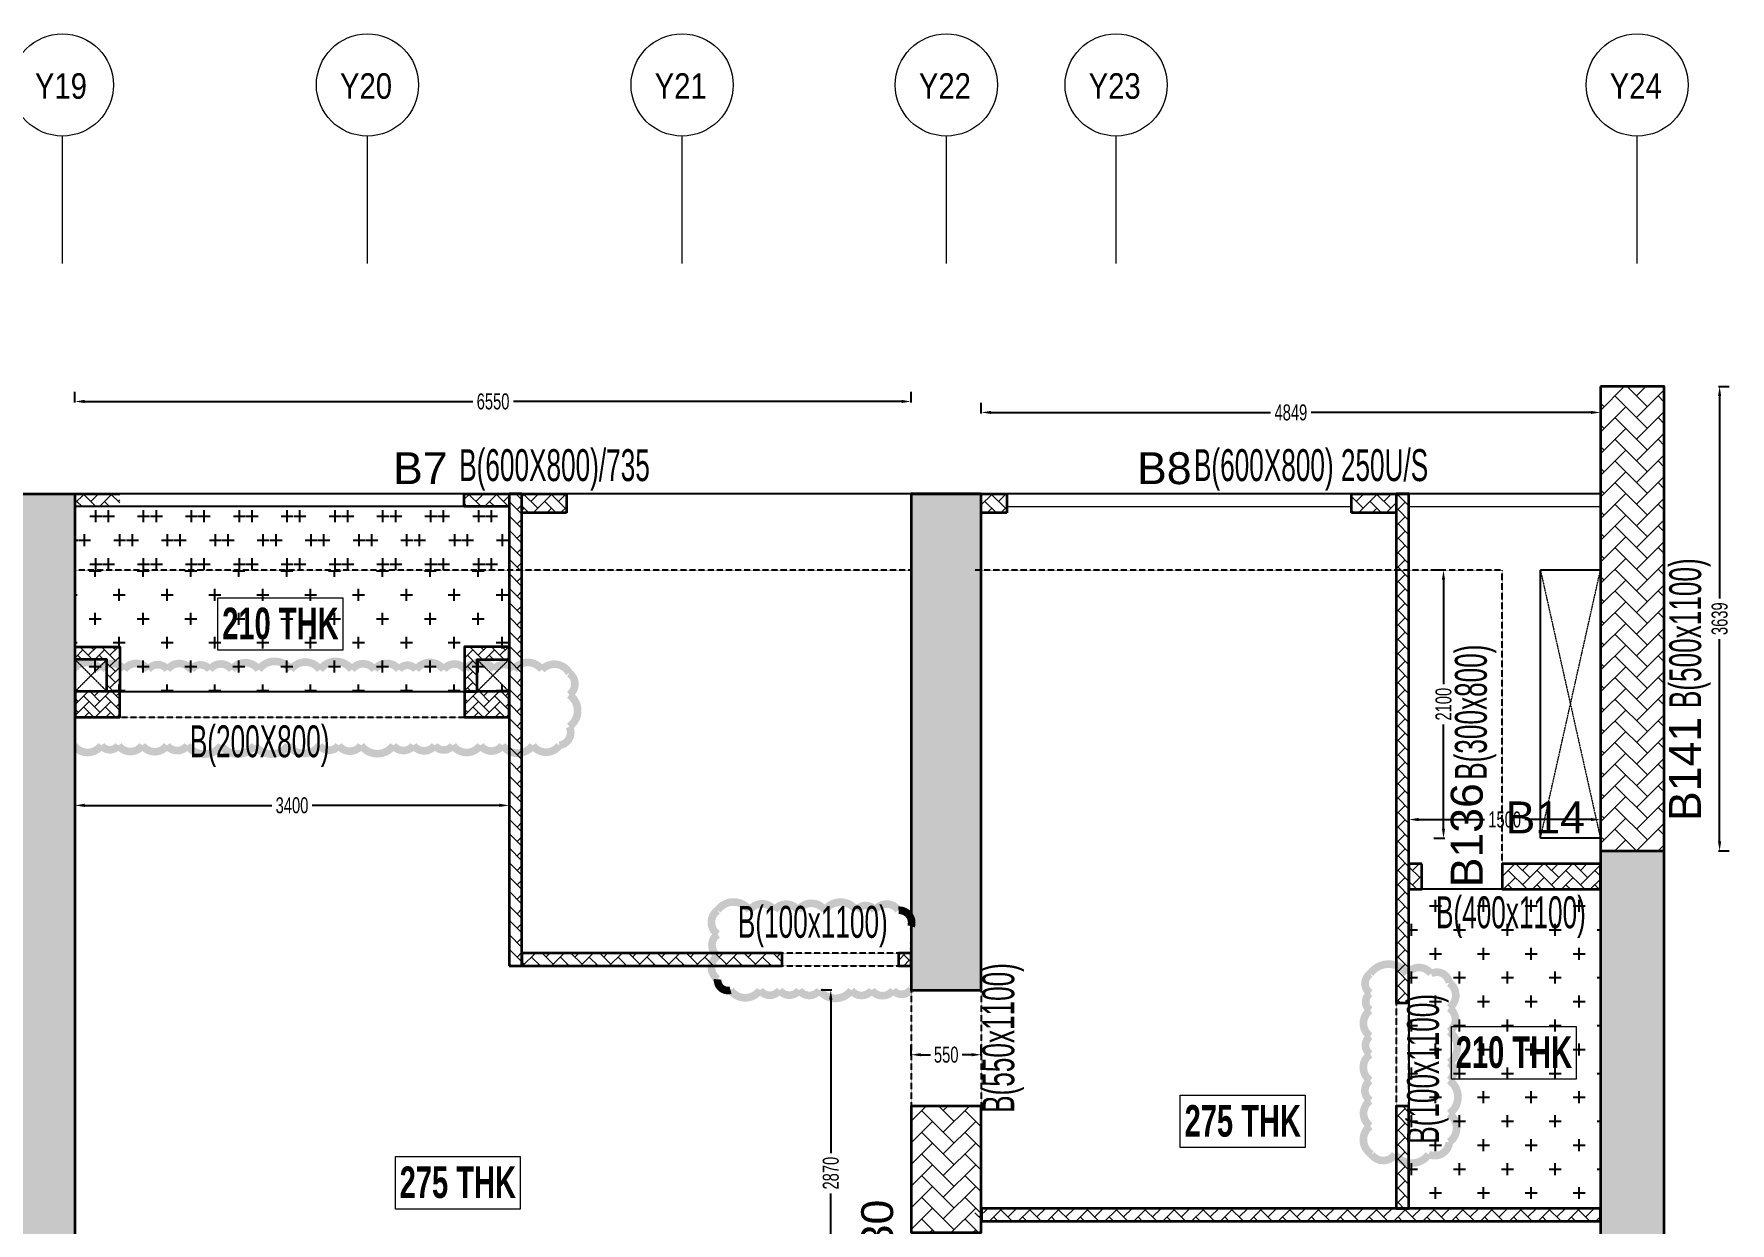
# Model space of a CAD drawing. Header units: millimetres. Extents: x 2116 to 61891, y 4333 to 33436.
# Drawn here: x 47020 to 60308, y 24117 to 33436 of the extents above; entities that cross this region are included whole.
import ezdxf
from ezdxf.enums import TextEntityAlignment as Align

# ---------------------------------------------------------------- set-up
doc = ezdxf.new("R2010")
doc.units = ezdxf.units.MM
doc.linetypes.add('Grid Line', pattern=[2222.5, 1270, -317.5, 317.5, -317.5])
doc.linetypes.add('HIDDEN', pattern=[0.375, 0.25, -0.125])
doc.layers.get('Defpoints').update_dxf_attribs({"color": 1, "lineweight": 0})
for name, color, linetype, lineweight in [('A-FLOR-IDEN', 11, 'Continuous', 9), ('A-GRIDS', 8, 'Continuous', 9), ('A-HIDD-ABVE', 8, 'HIDDEN', 20), ('S-BEAM-IDEN', 2, 'Continuous', 9), ('S-COL HATCH', 9, 'Continuous', 0), ('S-COLS', 5, 'Continuous', 35), ('S-GRIDS', 8, 'Continuous', 9), ('S-WALL', 4, 'Continuous', 18)]:
    doc.layers.add(name, color=color, linetype=linetype, lineweight=lineweight)
for name, color, linetype in [('Beam Nos', 7, 'Continuous'), ('changes', 7, 'Continuous'), ('CUTOUT', 4, 'Continuous'), ('S-BEAM', 7, 'Continuous'), ('SUNK SLAB', 8, 'Continuous')]:
    doc.layers.add(name, color=color, linetype=linetype)
doc.styles.add('Arial Narrow', font='ARIALN.TTF', dxfattribs={"height": 300})
doc.styles.add('SC-BBS1', font='SansSerif')
doc.styles.add('SOBHA', font='swisscl.ttf', dxfattribs={"width": 0.9})
doc.styles.add('Swis721 LtCn BT', font='swisscl.ttf', dxfattribs={"width": 0.9, "height": 233.355162})
doc.styles.add('Swis721 LtCn BT_B', font='', dxfattribs={"width": 0.9, "height": 246.918336})
doc.styles.get('Swis721 LtCn BT_B').set_extended_font_data('Swis721 LtCn BT', bold=True)
doc.dimstyles.new('S-DIM50', dxfattribs={"dimscale": 50, "dimtxt": 2.5, "dimasz": 1.5, "dimexe": 1.5, "dimexo": 1, "dimgap": 0.5, "dimtad": 0, "dimdec": 0, "dimzin": 0, "dimdsep": 46, "dimtxsty": 'SOBHA', "dimcen": 0.09, "dimclrd": 256, "dimclre": 256, "dimclrt": 6, "dimadec": 5, "dimazin": 0, "dimtfac": 1, "dimtdec": 0, "dimtofl": 0, "dimtmove": 0, "dimatfit": 3, "dimfxl": 0.18, "dimtolj": 1, "dimtzin": 0, "dimlwd": -1, "dimlwe": -1, "dimarcsym": 0})
pattern_1 = [(45, (-31090211.604, 20641732.886), (0, 84.85281374), [180, -60]), (135, (-31090169.18, 20641775.31), (7e-15, 84.85281374), [180, -60])]
pattern_2 = [(45, (-31795021.83, 20722934.52), (0, 113.13708499), [240, -80]), (135, (-31794965.26, 20722991.09), (9e-15, 113.13708499), [240, -80])]
pattern_3 = [(45, (-31802317.5, 20729084.55), (0, 169.7056275), [360, -120]), (135, (-31802232.65, 20729169.4), (1e-14, 169.7056275), [360, -120])]
pattern_4 = [(45, (-15037.47, -17858.63), (0, 107.76307), [228.6, -76.2]), (135, (-14983.584, -17804.75), (7e-15, 107.76307), [228.6, -76.2])]
pattern_5 = [(0, (-31361983.94, 21111165.14), (187.5, 187.5), [93.75, -281.25]), (90, (-31361937.07, 21111118.27), (-187.5, 187.5), [93.75, -281.25])]

# ---------------------------------------------------------------- blocks, each defined once
blk = doc.blocks.new('A$Ca6b6972b')
at = {"layer": 'S-COL HATCH'}
h = blk.add_hatch(dxfattribs=at)
h.set_pattern_fill('AR-HBONE', color=256, scale=15)
h.set_pattern_definition(pattern_1)
edge = h.paths.add_edge_path()
edge.add_line((10779, 22426), (11129, 22426))
edge.add_line((11129, 22426), (11129, 22076))
edge.add_line((11129, 22076), (11029, 22076))
edge.add_line((11029, 22076), (11029, 22326))
edge.add_line((11029, 22326), (10779, 22326))
edge.add_line((10779, 22326), (10779, 22426))
h = blk.add_hatch(dxfattribs=at)
h.set_pattern_fill('AR-HBONE', color=256, scale=15)
h.set_pattern_definition(pattern_1)
edge = h.paths.add_edge_path()
edge.add_line((14179, 22426), (13829, 22426))
edge.add_line((13829, 22426), (13829, 22076))
edge.add_line((13829, 22076), (13929, 22076))
edge.add_line((13929, 22076), (13929, 22326))
edge.add_line((13929, 22326), (14179, 22326))
edge.add_line((14179, 22326), (14179, 22426))
h = blk.add_hatch(dxfattribs=at)
h.set_pattern_fill('AR-HBONE', color=256, scale=15)
h.set_pattern_definition([(45, (-31346340.994, 20824102.645), (0, 84.85281374), [180, -60]), (135, (-31346298.57, 20824145.07), (7e-15, 84.85281374), [180, -60])])
h.paths.add_polyline_path([(10779, 22076), (10779, 21876), (11129, 21876), (11129, 22076)])
h = blk.add_hatch(dxfattribs=at)
h.set_pattern_fill('AR-HBONE', color=256, scale=15)
h.set_pattern_definition([(45, (-31343291.04, 20824102.645), (0, 84.85281374), [180, -60]), (135, (-31343248.616, 20824145.07), (7e-15, 84.85281374), [180, -60])])
h.paths.add_polyline_path([(13829, 22076), (13829, 21876), (14179, 21876), (14179, 22076)])
at = {"layer": 'S-COLS'}
for points in [[(10779, 22426), (11129, 22426), (11129, 22076), (11029, 22076), (11029, 22326), (10779, 22326), (10779, 22426)], [(14179, 22426), (13829, 22426), (13829, 22076), (13929, 22076), (13929, 22326), (14179, 22326), (14179, 22426)]]:
    blk.add_lwpolyline(points, dxfattribs=at)
at = {"layer": 'S-COLS', "elevation": 0}
for points in [[(10779, 22076), (11129, 22076), (11129, 21876), (10779, 21876)], [(13829, 22076), (14179, 22076), (14179, 21876), (13829, 21876)]]:
    blk.add_lwpolyline(points, close=True, dxfattribs=at)
blk = doc.blocks.new('A$C9134d95b')
at = {"layer": 'S-COL HATCH'}
h = blk.add_hatch(dxfattribs=at)
h.set_pattern_fill('AR-HBONE', color=256, scale=20)
h.set_pattern_definition(pattern_2)
h.paths.add_polyline_path([(43550, 10050), (43650, 10050), (43650, 6350), (43550, 6350)])
h = blk.add_hatch(dxfattribs=at)
h.set_pattern_fill('AR-HBONE', color=256, scale=20)
h.set_pattern_definition(pattern_2)
h.paths.add_polyline_path([(50500, 10050), (50600, 10050), (50600, 6060), (50500, 6060)])
h = blk.add_hatch(dxfattribs=at)
h.set_pattern_fill('AR-HBONE', color=256, scale=20)
h.set_pattern_definition(pattern_2)
h.paths.add_polyline_path([(50700, 7150), (50700, 6950), (50600, 6950), (50600, 7150)])
h = blk.add_hatch(dxfattribs=at)
h.set_pattern_fill('AR-HBONE', color=256, scale=20)
h.set_pattern_definition([(45, (-31796421.86, 20722934.54), (0, 113.13708499), [240, -80]), (135, (-31796365.29, 20722991.11), (9e-15, 113.13708499), [240, -80])])
h.paths.add_polyline_path([(52100, 6950), (52100, 7150), (51330, 7150), (51330, 6950)])
h = blk.add_hatch(dxfattribs=at)
h.set_pattern_fill('AR-HBONE', color=256, scale=20)
h.set_pattern_definition(pattern_2)
h.paths.add_polyline_path([(43650, 6450), (45690, 6450), (45690, 6350), (43650, 6350)])
h = blk.add_hatch(dxfattribs=at)
h.set_pattern_fill('AR-HBONE', color=256, scale=15)
h.set_pattern_definition([(45, (-31354688.235, 21105015.145), (0, 84.85281374), [180, -60]), (135, (-31354645.81, 21105057.57), (7e-15, 84.85281374), [180, -60])])
h.paths.add_polyline_path([(46600, 6450), (46700, 6450), (46700, 6350), (46600, 6350)])
h = blk.add_hatch(dxfattribs=at)
h.set_pattern_fill('AR-HBONE', color=256, scale=20)
h.set_pattern_definition(pattern_2)
h.paths.add_polyline_path([(50500, 5250), (50600, 5250), (50600, 4450), (50500, 4450)])
h = blk.add_hatch(dxfattribs=at)
h.set_pattern_fill('AR-HBONE', color=256, scale=20)
h.set_pattern_definition(pattern_2)
h.paths.add_polyline_path([(47200, 4450), (52100, 4450), (52100, 4350), (47200, 4350)])
at = {"layer": 'S-COLS', "elevation": 0}
for points in [[(43550, 6350), (43650, 6350), (43650, 10050), (43550, 10050)], [(50600, 10050), (50500, 10050), (50500, 6060), (50600, 6060)], [(52100, 7150), (51330, 7150), (51330, 6950), (52100, 6950)], [(45690, 6450), (43650, 6450), (43650, 6350), (45690, 6350)], [(46700, 6450), (46600, 6450), (46600, 6350), (46700, 6350)], [(50600, 5250), (50500, 5250), (50500, 4450), (50600, 4450)], [(52100, 4450), (47250, 4450), (47250, 4350), (52100, 4350)]]:
    blk.add_lwpolyline(points, close=True, dxfattribs=at)
at = {"layer": 'S-COLS'}
blk.add_lwpolyline([(50700, 7150), (50600, 7150), (50600, 6950), (50700, 6950)], close=True, dxfattribs=at)
at = {"layer": 'changes', "xscale": -1}
blk.add_blockref('A$Ca6b6972b', (54329, -13576, 0), dxfattribs=at)
blk = doc.blocks.new('A$Cbe320e20')
at = {"layer": 'S-COL HATCH'}
h = blk.add_hatch(dxfattribs=at)
h.set_pattern_fill('AR-HBONE', color=256, scale=30)
h.set_pattern_definition(pattern_3)
h.paths.add_polyline_path([(45304, 17040), (44804, 17040), (44804, 13401), (45304, 13401)])
at = {"layer": 'S-COL HATCH', "transparency": 33554687}
h = blk.add_hatch(color=256, dxfattribs=at)
h.dxf.hatch_style = 1
h.paths.add_polyline_path([(32854, 16200), (32354, 16200), (32354, 6500), (32854, 6500)])
h = blk.add_hatch(color=256, dxfattribs=at)
h.dxf.hatch_style = 1
h.paths.add_polyline_path([(39404, 12310), (39954, 12310), (39954, 16200), (39404, 16200)])
h = blk.add_hatch(color=256, dxfattribs=at)
h.dxf.hatch_style = 1
h.paths.add_polyline_path([(44804, 13401), (45304, 13401), (45304, 9451), (44804, 9451)])
at = {"layer": 'S-COL HATCH'}
h = blk.add_hatch(dxfattribs=at)
h.set_pattern_fill('AR-HBONE', color=256, scale=30)
h.set_pattern_definition(pattern_3)
h.paths.add_polyline_path([(39404, 10410), (39954, 10410), (39954, 11400), (39404, 11400)])
at = {"layer": 'S-WALL'}
h = blk.add_hatch(dxfattribs=at)
h.set_pattern_fill('FP_1', color=1, style=0, pattern_type=2)
h.set_pattern_definition(pattern_4)
h.paths.add_polyline_path([(32854, 16100), (32854, 16200), (33204, 16200), (33204, 16100)])
h = blk.add_hatch(dxfattribs=at)
h.set_pattern_fill('FP_1', color=1, style=0, pattern_type=2)
h.set_pattern_definition(pattern_4)
h.paths.add_polyline_path([(32854, 16100), (32854, 16200), (33204, 16200), (33204, 16100)])
h = blk.add_hatch(dxfattribs=at)
h.set_pattern_fill('FP_1', color=1, style=0, pattern_type=2)
h.set_pattern_definition(pattern_4)
h.paths.add_polyline_path([(35904, 16100), (35904, 16200), (36254, 16200), (36254, 16100)])
h = blk.add_hatch(dxfattribs=at)
h.set_pattern_fill('FP_1', color=1, style=0, pattern_type=2)
h.set_pattern_definition(pattern_4)
h.paths.add_polyline_path([(35904, 16100), (35904, 16200), (36254, 16200), (36254, 16100)])
h = blk.add_hatch(dxfattribs=at)
h.set_pattern_fill('FP_1', color=1, style=0, pattern_type=2)
h.set_pattern_definition(pattern_4)
h.paths.add_polyline_path([(36354, 16050), (36354, 16200), (36704, 16200), (36704, 16050)])
h = blk.add_hatch(dxfattribs=at)
h.set_pattern_fill('FP_1', color=1, style=0, pattern_type=2)
h.set_pattern_definition(pattern_4)
h.paths.add_polyline_path([(36354, 16050), (36354, 16200), (36704, 16200), (36704, 16050)])
h = blk.add_hatch(dxfattribs=at)
h.set_pattern_fill('FP_1', color=1, style=0, pattern_type=2)
h.set_pattern_definition(pattern_4)
h.paths.add_polyline_path([(39954, 16050), (39954, 16200), (40154, 16200), (40154, 16050)])
h = blk.add_hatch(dxfattribs=at)
h.set_pattern_fill('FP_1', color=1, style=0, pattern_type=2)
h.set_pattern_definition(pattern_4)
h.paths.add_polyline_path([(39954, 16050), (39954, 16200), (40154, 16200), (40154, 16050)])
h = blk.add_hatch(dxfattribs=at)
h.set_pattern_fill('FP_1', color=1, style=0, pattern_type=2)
h.set_pattern_definition(pattern_4)
h.paths.add_polyline_path([(43204, 16050), (42854, 16050), (42854, 16200), (43204, 16200)])
h = blk.add_hatch(dxfattribs=at)
h.set_pattern_fill('FP_1', color=1, style=0, pattern_type=2)
h.set_pattern_definition(pattern_4)
h.paths.add_polyline_path([(43204, 16050), (42854, 16050), (42854, 16200), (43204, 16200)])
at = {"layer": 'S-COLS'}
for p, q in [((44804, 17040), (44804, 17040)), ((44804, 13401), (45304, 13401))]:
    blk.add_line(p, q, dxfattribs=at)
for points in [[(44804, 17040), (44804, 9451), (45304, 9451), (45304, 17040)], [(39954, 16200), (39404, 16200), (39404, 12310), (39954, 12310)], [(39954, 11400), (39404, 11400), (39404, 10410), (39954, 10410)]]:
    blk.add_lwpolyline(points, close=True, dxfattribs=at)
at = {"layer": 'S-COLS', "elevation": 0}
blk.add_lwpolyline([(32854, 6500), (32354, 6500), (32354, 16200), (32854, 16200)], close=True, dxfattribs=at)
at = {"layer": 'S-WALL', "lineweight": 35}
for p, q in [((32354, 16200), (33204, 16200)), ((35904, 16200), (36704, 16200)), ((39404, 16200), (40154, 16200))]:
    blk.add_line(p, q, dxfattribs=at)
at = {"layer": 'S-WALL', "color": 7}
for p, q in [((32854, 16100), (35904, 16100)), ((35904, 16200), (33204, 16200)), ((42854, 16200), (40154, 16200)), ((40154, 16100), (42854, 16100)), ((44804, 16200), (43304, 16200)), ((43304, 16100), (44804, 16100))]:
    blk.add_line(p, q, dxfattribs=at)
at = {"layer": 'S-WALL', "color": 5, "lineweight": 35}
for p, q in [((35904, 16100), (35904, 16200)), ((36254, 16100), (35904, 16100)), ((36704, 16200), (36704, 16050)), ((40154, 16200), (40154, 16050)), ((42854, 16050), (42854, 16200)), ((42854, 16200), (43304, 16200)), ((36704, 16050), (36354, 16050)), ((40154, 16050), (39954, 16050)), ((43204, 16050), (42854, 16050))]:
    blk.add_line(p, q, dxfattribs=at)
blk = doc.blocks.new('A$C38189ab3')
at = {"layer": 'SUNK SLAB'}
h = blk.add_hatch(dxfattribs=at)
h.set_pattern_fill('CROSS', color=8, scale=750, style=0)
h.set_pattern_definition([(0, (-31802317.5, 20677155.52), (187.5, 187.5), [93.75, -281.25]), (90, (-31802270.62, 20677108.64), (-187.5, 187.5), [93.75, -281.25])])
h.paths.add_polyline_path([(36254, 15600), (36254, 16100), (32854, 16100), (32854, 15600)])
h = blk.add_hatch(dxfattribs=at)
h.set_pattern_fill('CROSS', color=8, scale=750, style=0)
h.set_pattern_definition([(0, (-31833917.52, 20677155.52), (187.5, 187.5), [93.75, -281.25]), (90, (-31833870.65, 20677108.64), (-187.5, 187.5), [93.75, -281.25])])
h.paths.add_polyline_path([(32854, 16100), (32854, 15600), (36254, 15600), (36254, 16100)])
h = blk.add_hatch(dxfattribs=at)
h.set_pattern_fill('CROSS', color=8, scale=750, style=0)
h.set_pattern_definition(pattern_5)
h.paths.add_polyline_path([(32854, 15600), (32854, 14650), (36254, 14650), (36254, 15600)])
h = blk.add_hatch(dxfattribs=at)
h.set_pattern_fill('CROSS', color=8, scale=750, style=0)
h.set_pattern_definition(pattern_5)
h.paths.add_polyline_path([(44804, 13100), (43304, 13100), (43304, 10600), (44804, 10600)])
at = {"layer": 'A-FLOR-IDEN', "color": 8, "elevation": 0, "flags": 128}
for points in [[(34952, 15385), (34952, 14974), (33974, 14974), (33974, 15385)], [(44614, 12025), (44614, 11613), (43637, 11613), (43637, 12025)]]:
    blk.add_lwpolyline(points, close=True, dxfattribs=at)
at = {"layer": 'A-FLOR-IDEN', "color": 8, "flags": 128}
for points in [[(42490, 11488), (42490, 11076), (41513, 11076), (41513, 11488)], [(36341, 11006), (36341, 10594), (35364, 10594), (35364, 11006)]]:
    blk.add_lwpolyline(points, close=True, dxfattribs=at)
at = {"layer": 'A-HIDD-ABVE', "linetype": 'HIDDEN'}
for p, q in [((44334, 15600), (44804, 13500)), ((44334, 13500), (44804, 15600)), ((33104, 14900), (32854, 14650)), ((32854, 14900), (33104, 14650)), ((36254, 14900), (36004, 14650)), ((36004, 14900), (36254, 14650))]:
    blk.add_line(p, q, dxfattribs=at)
at = {"layer": 'S-BEAM'}
for p, q in [((39404, 16200), (32854, 16200)), ((44804, 16200), (39404, 16200)), ((44804, 15600), (44334, 15600)), ((44334, 13500), (44334, 15600)), ((44804, 13500), (44334, 13500))]:
    blk.add_line(p, q, dxfattribs=at)
at = {"layer": 'S-BEAM', "linetype": 'HIDDEN'}
for p, q in [((39404, 15600), (32854, 15600)), ((44034, 15600), (39904, 15600)), ((44034, 13100), (44034, 15600)), ((33204, 14450), (35904, 14450)), ((44034, 13400), (44034, 13400)), ((39404, 12310), (39404, 11400)), ((39954, 12310), (39954, 11400))]:
    blk.add_line(p, q, dxfattribs=at)
at = {"layer": 'S-BEAM', "elevation": 0}
blk.add_lwpolyline([(36254, 16100), (32854, 16100), (32854, 14650), (36254, 14650)], close=True, dxfattribs=at)
at = {"layer": 'S-BEAM'}
blk.add_lwpolyline([(44804, 13100), (43304, 13100), (43304, 10600), (44804, 10600)], close=True, dxfattribs=at)
at = {"layer": 'S-BEAM', "linetype": 'HIDDEN'}
for points in [[(39304, 12600), (38394, 12600), (38394, 12500), (39304, 12500)], [(43304, 12210), (43204, 12210), (43204, 11400), (43304, 11400)]]:
    blk.add_lwpolyline(points, close=True, dxfattribs=at)
at = {"layer": 'A-FLOR-IDEN', "color": 1, "char_height": 246.9, "width": 1155, "attachment_point": 2, "line_spacing_factor": 0.964267, "style": 'Swis721 LtCn BT_B'}
for s, insert in [('210 THK', (34463, 15307)), ('210 THK', (44126, 11947)), ('275 THK', (42002, 11409)), ('275 THK', (35853, 10928))]:
    blk.add_mtext(s, dxfattribs=dict(at, insert=insert))
at = {"layer": 'S-BEAM-IDEN', "style": 'Swis721 LtCn BT', "width": 0.8}
for s, rotation, p in [('B(600X800)/735', 360, (35864, 16299)), ('B(600X800) 250U/S', 360, (41620, 16299)), ('B(500x1100)', 90, (45593, 14520)), ('B(300x800)', 90, (43914, 13958)), ('B(550x1100)', 90, (40212, 11348)), ('B(100x1100)', 90, (43539, 11106))]:
    blk.add_text(s, height=250, rotation=rotation, dxfattribs=at).set_placement(p)
for s, p in [('B(200X800)', (33754, 14135, 0)), ('B(400x1100)', (43516, 12795)), ('B(100x1100)', (38047, 12720))]:
    blk.add_text(s, height=250, dxfattribs=at).set_placement(p)
blk = doc.blocks.new('Grid - Type 1 Structural-6743905-11TH FLOOR LVL')
at = {"layer": 'A-GRIDS'}
blk.add_circle((0, 0), 4, dxfattribs=at)
blk = doc.blocks.new('A$Cf2260b48')
at = {"layer": 'S-GRIDS', "linetype": 'Grid Line'}
for p, q in [((32755, 18003), (32755, 19003)), ((35145, 18003), (35145, 19003)), ((37610, 18003), (37610, 19003)), ((39680, 18003), (39680, 19003)), ((41010, 18003), (41010, 19003)), ((45092, 18003), (45092, 19003))]:
    blk.add_line(p, q, dxfattribs=at)
at = {"layer": 'A-GRIDS', "xscale": 99.99999999999991, "yscale": 99.99999999999991, "zscale": 99.99999999999991}
for p in [(32755, 19403), (35145, 19403), (37610, 19403), (39680, 19403), (41010, 19403), (45092, 19403)]:
    blk.add_blockref('Grid - Type 1 Structural-6743905-11TH FLOOR LVL', p, dxfattribs=at)
at = {"layer": 'A-GRIDS', "lineweight": 18, "char_height": 200, "width": 513.08, "attachment_point": 1, "style": 'Arial Narrow'}
for s, insert in [('Y19', (32540, 19495)), ('Y20', (34930, 19495)), ('Y21', (37395, 19495)), ('Y22', (39465, 19495)), ('Y23', (40795, 19495)), ('Y24', (44877, 19495))]:
    blk.add_mtext(s, dxfattribs=dict(at, insert=insert))
blk = doc.blocks.new('*D388')
at = {"transparency": 16777216}
for p, q in [((53892, 25427), (53892, 25511)), ((53967, 25436), (54044, 25436)), ((54367, 25436), (54291, 25436)), ((54442, 25427), (54442, 25511))]:
    blk.add_line(p, q, dxfattribs=at)
for points in [[(53967, 25449), (53967, 25424), (53892, 25436)], [(54367, 25449), (54367, 25424), (54442, 25436)]]:
    blk.add_solid(points, dxfattribs=at)
at = {"layer": 'Defpoints', "color": 0, "transparency": 16777216}
for p in [(54442, 25436), (53892, 25033), (54442, 25033)]:
    blk.add_point(p, dxfattribs=at)
at = {"color": 6, "transparency": 16777216, "insert": (54167, 25436), "char_height": 125, "attachment_point": 5, "style": 'SOBHA'}
blk.add_mtext('\\A1;550', dxfattribs=at)
blk = doc.blocks.new('*D397')
at = {"transparency": 16777216}
for p, q in [((47342, 30546), (47342, 30630)), ((53892, 30546), (53892, 30630)), ((47417, 30555), (50459, 30555)), ((53817, 30555), (50776, 30555))]:
    blk.add_line(p, q, dxfattribs=at)
for points in [[(47417, 30568), (47417, 30543), (47342, 30555)], [(53817, 30568), (53817, 30543), (53892, 30555)]]:
    blk.add_solid(points, dxfattribs=at)
at = {"layer": 'Defpoints', "color": 0, "transparency": 16777216}
for p in [(47342, 30555), (47342, 29833, 0), (53892, 29833)]:
    blk.add_point(p, dxfattribs=at)
at = {"color": 6, "transparency": 16777216, "insert": (50617, 30555), "char_height": 125, "attachment_point": 5, "style": 'SOBHA'}
blk.add_mtext('\\A1;6550', dxfattribs=at)
blk = doc.blocks.new('*D274')
at = {"transparency": 16777216}
for p, q in [((54442, 30460), (54442, 30544)), ((54517, 30469), (56708, 30469)), ((59217, 30469), (57026, 30469)), ((59292, 30460), (59292, 30544))]:
    blk.add_line(p, q, dxfattribs=at)
for points in [[(54517, 30482), (54517, 30457), (54442, 30469)], [(59217, 30482), (59217, 30457), (59292, 30469)]]:
    blk.add_solid(points, dxfattribs=at)
at = {"layer": 'Defpoints', "color": 0, "transparency": 16777216}
for p in [(59292, 30469), (54442, 29833), (59292, 29833)]:
    blk.add_point(p, dxfattribs=at)
at = {"color": 6, "transparency": 16777216, "insert": (56867, 30469), "char_height": 125, "attachment_point": 5, "style": 'SOBHA'}
blk.add_mtext('\\A1;4849', dxfattribs=at)
blk = doc.blocks.new('*D335')
at = {"transparency": 16777216}
for p, q in [((53272, 25943), (53188, 25943)), ((53263, 25868), (53263, 24666)), ((53263, 23148), (53263, 24349)), ((53272, 23073), (53188, 23073))]:
    blk.add_line(p, q, dxfattribs=at)
for points in [[(53250, 25868), (53275, 25868), (53263, 25943)], [(53250, 23148), (53275, 23148), (53263, 23073)]]:
    blk.add_solid(points, dxfattribs=at)
at = {"layer": 'Defpoints', "color": 0, "transparency": 16777216}
for p in [(53263, 25943), (53892, 25943), (53892, 23073)]:
    blk.add_point(p, dxfattribs=at)
at = {"color": 6, "transparency": 16777216, "insert": (53263, 24508), "char_height": 125, "attachment_point": 5, "rotation": 90, "style": 'SOBHA'}
blk.add_mtext('\\A1;2870', dxfattribs=at)
blk = doc.blocks.new('*D258')
at = {"transparency": 16777216}
for p, q in [((58072, 29233), (57988, 29233)), ((58063, 29158), (58063, 28341)), ((58063, 27207), (58063, 28024)), ((58072, 27132), (57988, 27132))]:
    blk.add_line(p, q, dxfattribs=at)
for points in [[(58050, 29158), (58075, 29158), (58063, 29233)], [(58050, 27207), (58075, 27207), (58063, 27132)]]:
    blk.add_solid(points, dxfattribs=at)
at = {"layer": 'Defpoints', "color": 0, "transparency": 16777216}
for p in [(58522, 29233), (58063, 27132), (58822, 27132)]:
    blk.add_point(p, dxfattribs=at)
at = {"color": 6, "transparency": 16777216, "insert": (58063, 28183), "char_height": 125, "attachment_point": 5, "rotation": 90, "style": 'SOBHA'}
blk.add_mtext('\\A1;2100', dxfattribs=at)
blk = doc.blocks.new('*D260')
at = {"transparency": 16777216}
for p, q in [((60217, 30673), (60301, 30673)), ((60226, 30598), (60226, 29011)), ((60226, 27108), (60226, 28694)), ((60217, 27033), (60301, 27033))]:
    blk.add_line(p, q, dxfattribs=at)
for points in [[(60213, 30598), (60238, 30598), (60226, 30673)], [(60213, 27108), (60238, 27108), (60226, 27033)]]:
    blk.add_solid(points, dxfattribs=at)
at = {"layer": 'Defpoints', "color": 0, "transparency": 16777216}
for p in [(59792, 30673), (59792, 27033), (60226, 27033)]:
    blk.add_point(p, dxfattribs=at)
at = {"color": 6, "transparency": 16777216, "insert": (60226, 28853), "char_height": 125, "attachment_point": 5, "rotation": 90, "style": 'SOBHA'}
blk.add_mtext('\\A1;3639', dxfattribs=at)
blk = doc.blocks.new('*D276')
at = {"transparency": 16777216}
for p, q in [((57792, 27270), (57792, 27354)), ((57867, 27279), (58385, 27279)), ((59217, 27279), (58700, 27279)), ((59292, 27270), (59292, 27354))]:
    blk.add_line(p, q, dxfattribs=at)
for points in [[(57867, 27292), (57867, 27267), (57792, 27279)], [(59217, 27292), (59217, 27267), (59292, 27279)]]:
    blk.add_solid(points, dxfattribs=at)
at = {"layer": 'Defpoints', "color": 0, "transparency": 16777216}
for p in [(57792, 27279), (57792, 26733), (59292, 26733)]:
    blk.add_point(p, dxfattribs=at)
at = {"color": 6, "transparency": 16777216, "insert": (58542, 27279), "char_height": 125, "attachment_point": 5, "style": 'SOBHA'}
blk.add_mtext('\\A1;1500', dxfattribs=at)
blk = doc.blocks.new('*D277')
at = {"transparency": 16777216}
for p, q in [((47342, 27399), (47342, 27315)), ((47417, 27390), (48884, 27390)), ((50667, 27390), (49201, 27390)), ((50742, 27399), (50742, 27315))]:
    blk.add_line(p, q, dxfattribs=at)
for points in [[(47417, 27403), (47417, 27378), (47342, 27390)], [(50667, 27403), (50667, 27378), (50742, 27390)]]:
    blk.add_solid(points, dxfattribs=at)
at = {"layer": 'Defpoints', "color": 0, "transparency": 16777216}
for p in [(47342, 28282, 0), (50742, 28282, 0), (50742, 27390)]:
    blk.add_point(p, dxfattribs=at)
at = {"color": 6, "transparency": 16777216, "insert": (49042, 27390), "char_height": 125, "attachment_point": 5, "style": 'SOBHA'}
blk.add_mtext('\\A1;3400', dxfattribs=at)

msp = doc.modelspace()

# ---------------------------------------------------------------- linework, layer by layer
at = {"color": 1, "const_width": 60}
for points in [[(47113, 28453.3, 0.5205671), (47113, 28223, 0.5205671), (47113, 28066.9, 0.5205671), (47113, 27894.1, 0.5205671), (47333, 27860.9, 0.5205671), (47548.3, 27860.9, 0.5205671), (47682.1, 27860.9, 0.5205671), (47869.7, 27860.9, 0.5205671), (48062.4, 27860.9, 0.5205671), (48222.3, 27860.9, 0.5205671), (48488, 27860.9, 0.5205671), (48749.4, 27860.9, 0.5205671), (49012, 27860.9, 0.5205671), (49257.5, 27860.9, 0.5205671), (49407, 27860.9, 0.5205671), (49583.8, 27860.9, 0.5205671), (49836.3, 27860.9, 0.5205671), (49993.5, 27860.9, 0.5205671), (50160.4, 27860.9, 0.5205671), (50301.8, 27860.9, 0.5205671), (50517.8, 27860.9, 0.5205671), (50690.5, 27860.9, 0.5205671), (50927.9, 27860.9, 0.5205671), (51136.2, 27860.9, 0.5205671), (51214.4, 28007.3, 0.5205671), (51214.4, 28257.3, 0.5205671), (51214.4, 28425.9, 0.5205671), (50999.1, 28453.3, 0.5205671), (50779.4, 28453.3, 0.5205671), (50624, 28453.3, 0.5205671), (50400.6, 28453.3, 0.5205671), (50230.6, 28453.3, 0.5205671), (50014, 28453.3, 0.5205671), (49879.7, 28453.3, 0.5205671), (49688.5, 28453.3, 0.5205671), (49510.4, 28453.3, 0.5205671), (49261.5, 28453.3, 0.5205671), (49032.7, 28453.3, 0.5205671), (48780.8, 28453.3, 0.5205671), (48570.9, 28453.3, 0.5205671), (48397.9, 28453.3, 0.5205671), (48251.6, 28453.3, 0.5205671), (48066.2, 28453.3, 0.5205671), (47914.6, 28453.3, 0.5205671), (47726.9, 28453.3, 0.5205671), (47542.1, 28453.3, 0.5205671), (47327.8, 28453.3, 0.5205671)], [(52376.3, 26568.1, 0.5205671), (52376.3, 26380.3, 0.5205671), (52376.3, 26209.6, 0.5205671), (52376.3, 26027.1, 0.5205671), (52477.7, 25942.5, 0.5205671), (52707.8, 25942.5, 0.5205671), (52861.8, 25942.5, 0.5205671), (53014.8, 25942.5, 0.5205671), (53174.3, 25942.5, 0.5205671), (53423.3, 25942.5, 0.5205671), (53583.6, 25942.5, 0.5205671), (53750.9, 25942.5, 0.5205671), (53892.3, 25951.6, 0.5205671), (53892.3, 26125.2, 0.5205671), (53892.3, 26288.4, 0.5205671), (53892.3, 26442.5, 0.5205671), (53793.5, 26568.1, 0.5205671), (53607.2, 26568.1, 0.5205671), (53462, 26568.1, 0.5205671), (53216.1, 26568.1, 0.5205671), (53005.5, 26568.1, 0.5205671), (52821.8, 26568.1, 0.5205671), (52626.5, 26568.1, 0.5205671)], [(57488.1, 26071, 0.5205671), (57488.1, 25918, 0.5205671), (57488.1, 25784.6, 0.5205671), (57488.1, 25580.9, 0.5205671), (57488.1, 25440.3, 0.5205671), (57488.1, 25234.5, 0.5205671), (57488.1, 25076.5, 0.5205671), (57488.1, 24878, 0.5205671), (57498.4, 24655.6, 0.5205671), (57683.4, 24655.6, 0.5205671), (57946.9, 24655.6, 0.5205671), (58107.8, 24751.2, 0.5205671), (58107.8, 24974.2, 0.5205671), (58107.8, 25235.8, 0.5205671), (58107.8, 25374.1, 0.5205671), (58107.8, 25617.4, 0.5205671), (58107.8, 25803.5, 0.5205671), (58107.8, 25999.6, 0.5205671), (57964.5, 26071, 0.5205671), (57777.6, 26071, 0.5205671)]]:
    msp.add_lwpolyline(points, format="xyb", close=True, dxfattribs=at)

# ---------------------------------------------------------------- block references
at = {"layer": 'changes'}
msp.add_blockref('A$C9134d95b', (7192.3, 19782.5), dxfattribs=at)
at = {"layer": 'CUTOUT'}
msp.add_blockref('A$C38189ab3', (14488, 13632.5), dxfattribs=at)
at = {"layer": 'S-COLS'}
msp.add_blockref('A$Cbe320e20', (14488, 13632.5), dxfattribs=at)
at = {"layer": 'S-WALL'}
msp.add_blockref('A$Cf2260b48', (14488, 13632.5), dxfattribs=at)

# ---------------------------------------------------------------- texts
at = {"layer": 'Beam Nos', "style": 'SC-BBS1'}
for s, p in [('B7', (50047.5, 29832.5, 0)), ('B8', (55875.5, 29832.5)), ('B14', (58859.5, 27095.9))]:
    msp.add_text(s, height=250, dxfattribs=at).set_placement(p, align=Align.BOTTOM_CENTER)
for s, p in [('B141', (60154.1, 27675.4)), ('B136', (58444.6, 27156.3)), ('B130', (53826, 23892.4))]:
    msp.add_text(s, height=250, rotation=90, dxfattribs=at).set_placement(p, align=Align.BOTTOM_CENTER)

# ---------------------------------------------------------------- dimensions: what is measured, and where the dimension line sits
at = {"color": 1}
for base, p1, p2, picture, middle in [((47342.4, 30555.2), (53892.3, 29832.5), (47342.4, 29832.5, 0), '*D397', (50617.3, 30555.2)), ((59291.7, 30469.2), (54442.3, 29832.5), (59291.7, 29832.5), '*D274', (56867, 30469.2)), ((50742.3, 27390.2), (47342.4, 28282.1, 0), (50742.3, 28282.1, 0), '*D277', (49042.4, 27390.2)), ((57792.3, 27279.2), (59292.3, 26732.5), (57792.3, 26732.5), '*D276', (58542.3, 27279.2)), ((54442.3, 25436.2), (53892.3, 25032.5), (54442.3, 25032.5), '*D388', (54167.3, 25436.2))]:
    dim = msp.add_linear_dim(base=base, p1=p1, p2=p2, dimstyle='S-DIM50', override={"dimfxlon": 1, "dimarcsym": 2}, dxfattribs=at)
    dim.commit()
    dim.dimension.update_dxf_attribs({"geometry": picture, "text_midpoint": middle})
for base, p1, p2, picture, middle in [((60225.6, 27033.3), (59792.3, 30672.5), (59792.3, 27033.3), '*D260', (60225.6, 28852.9)), ((58062.6, 27132.5), (58522.3, 29232.5), (58822.3, 27132.5), '*D258', (58062.6, 28182.5)), ((53262.6, 25942.5), (53892.3, 23072.5), (53892.3, 25942.5), '*D335', (53262.6, 24507.5))]:
    dim = msp.add_linear_dim(base=base, p1=p1, p2=p2, angle=90, dimstyle='S-DIM50', override={"dimfxlon": 1, "dimarcsym": 2}, dxfattribs=at)
    dim.commit()
    dim.dimension.update_dxf_attribs({"geometry": picture, "text_midpoint": middle})

doc.saveas('drawing.dxf')
